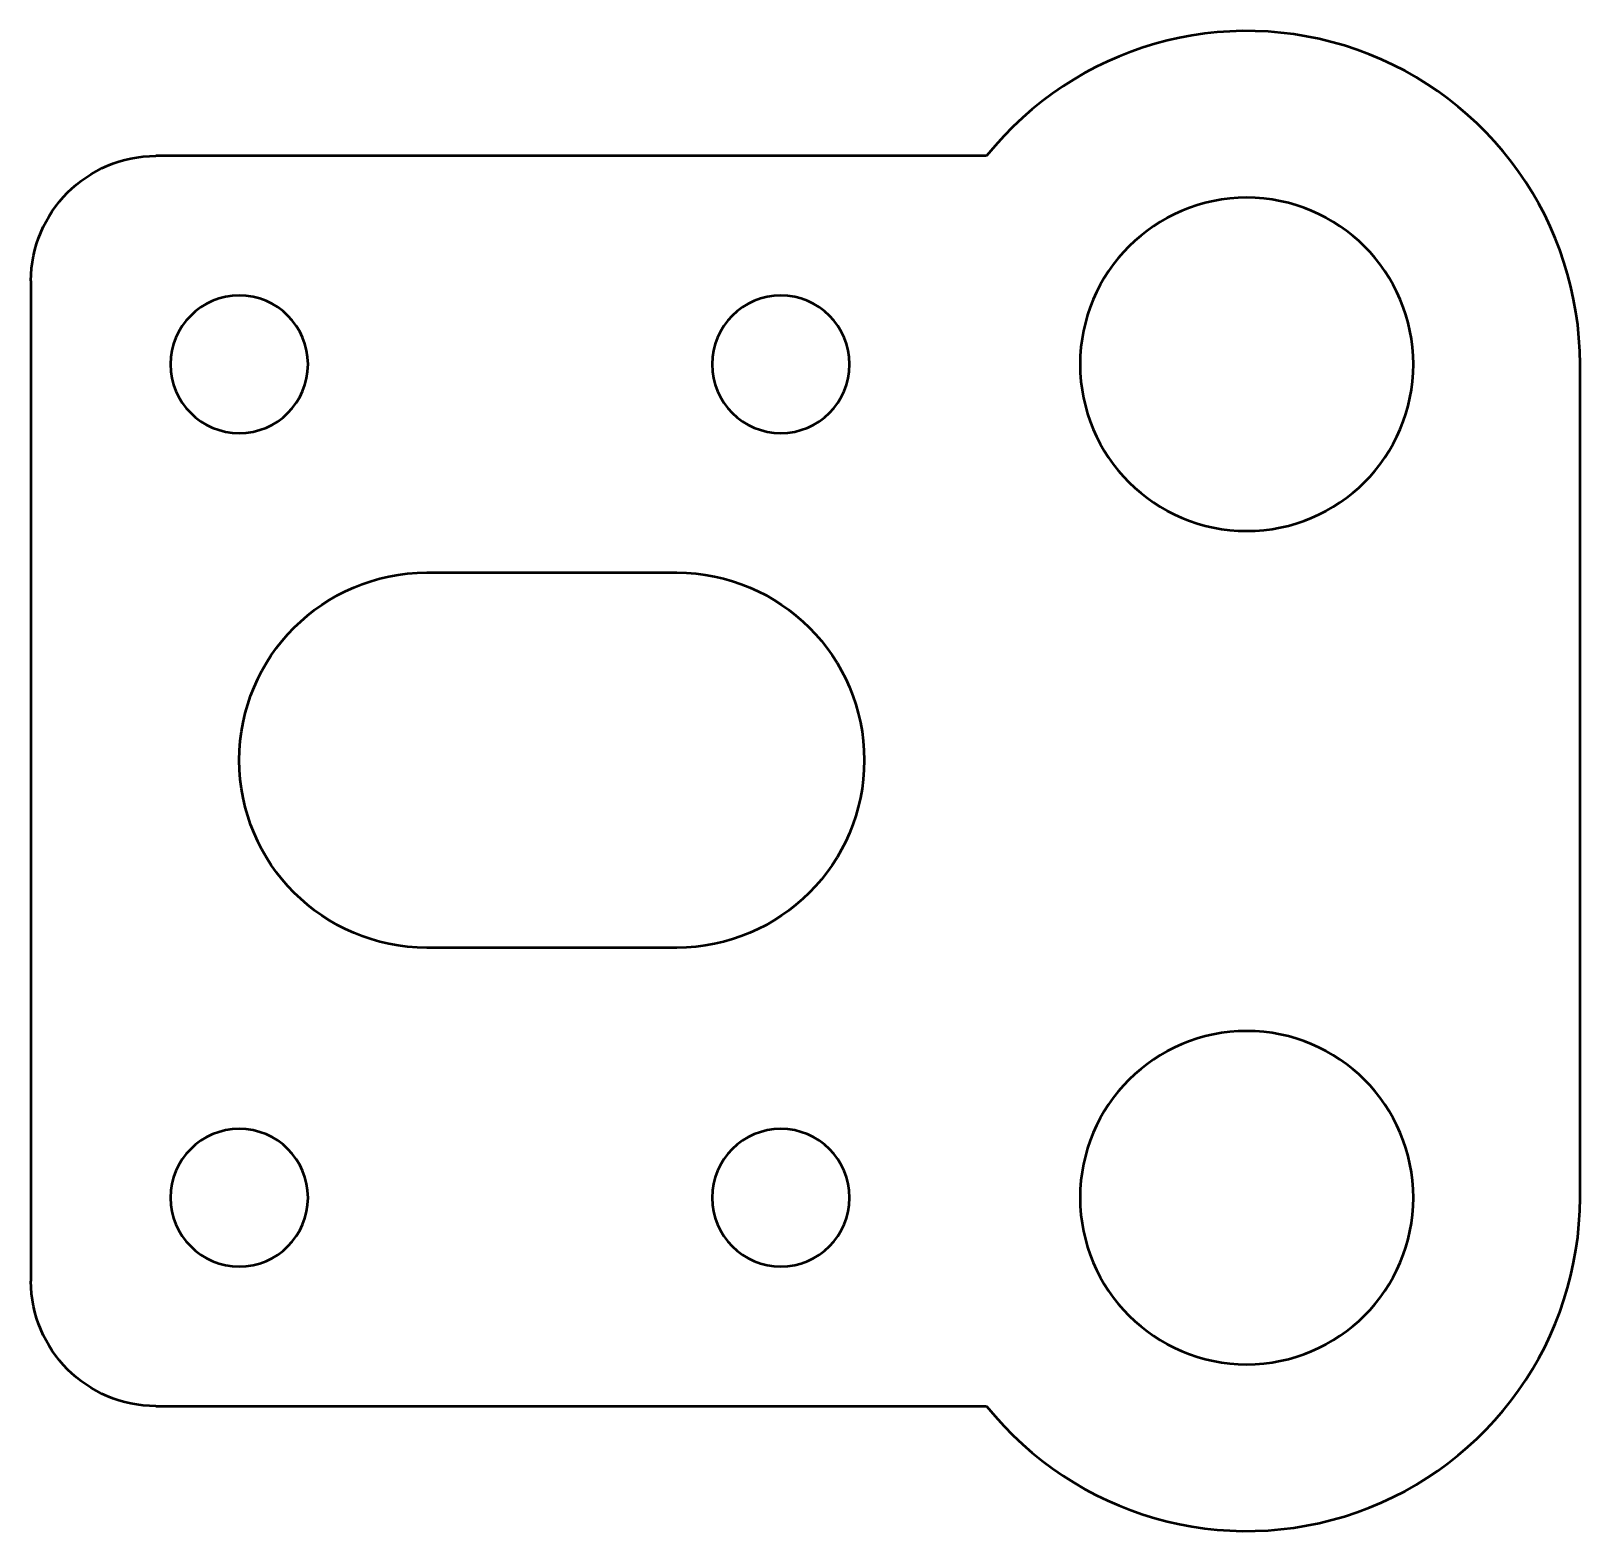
# Model space of a CAD drawing. Header units: millimetres. Extents: x 196.4 to 233.6, y 130.5 to 166.5.
import ezdxf

# ---------------------------------------------------------------- set-up
doc = ezdxf.new("R2010")
doc.units = ezdxf.units.MM
doc.header["$LTSCALE"] = 0.75
doc.layers.add('표시', color=7, linetype='Continuous', lineweight=50)

msp = doc.modelspace()

# ---------------------------------------------------------------- linework, layer by layer
at = {"layer": '표시'}
for p, q in [((219.346502, 163.5, 1), (199.4085, 163.5, 1)), ((196.4085, 160.5, 1), (196.4085, 136.5, 1)), ((233.5915, 138.5, 1), (233.5915, 158.5, 1)), ((205.9085, 153.5, 1), (211.9085, 153.5, 1)), ((211.9085, 144.5, 1), (205.9085, 144.5, 1)), ((199.4085, 133.5, 1), (219.346502, 133.5, 1))]:
    msp.add_line(p, q, dxfattribs=at)
at = {"layer": '표시', "extrusion": (0, 0, -1)}
for centre, radius in [((-225.5915, 158.5, -1), 4), ((-201.4085, 158.5, -1), 1.65), ((-214.4085, 158.5, -1), 1.65), ((-225.5915, 138.5, -1), 4), ((-201.4085, 138.5, -1), 1.65), ((-214.4085, 138.5, -1), 1.65)]:
    msp.add_circle(centre, radius, dxfattribs=at)
at = {"layer": '표시'}
for centre, start, end in [((225.5915, 158.5, 1), 0, 141.317813), ((225.5915, 138.5, 1), 218.682187, 0)]:
    msp.add_arc(centre, 8, start, end, dxfattribs=at)
at = {"layer": '표시', "extrusion": (0, 0, -1)}
for centre, radius, start, end in [((-199.4085, 160.5, -1), 3, 0, 90), ((-205.9085, 149, -1), 4.5, 270, 90), ((-211.9085, 149, -1), 4.5, 90, 270), ((-199.4085, 136.5, -1), 3, 270, 0)]:
    msp.add_arc(centre, radius, start, end, dxfattribs=at)

doc.saveas('drawing.dxf')
